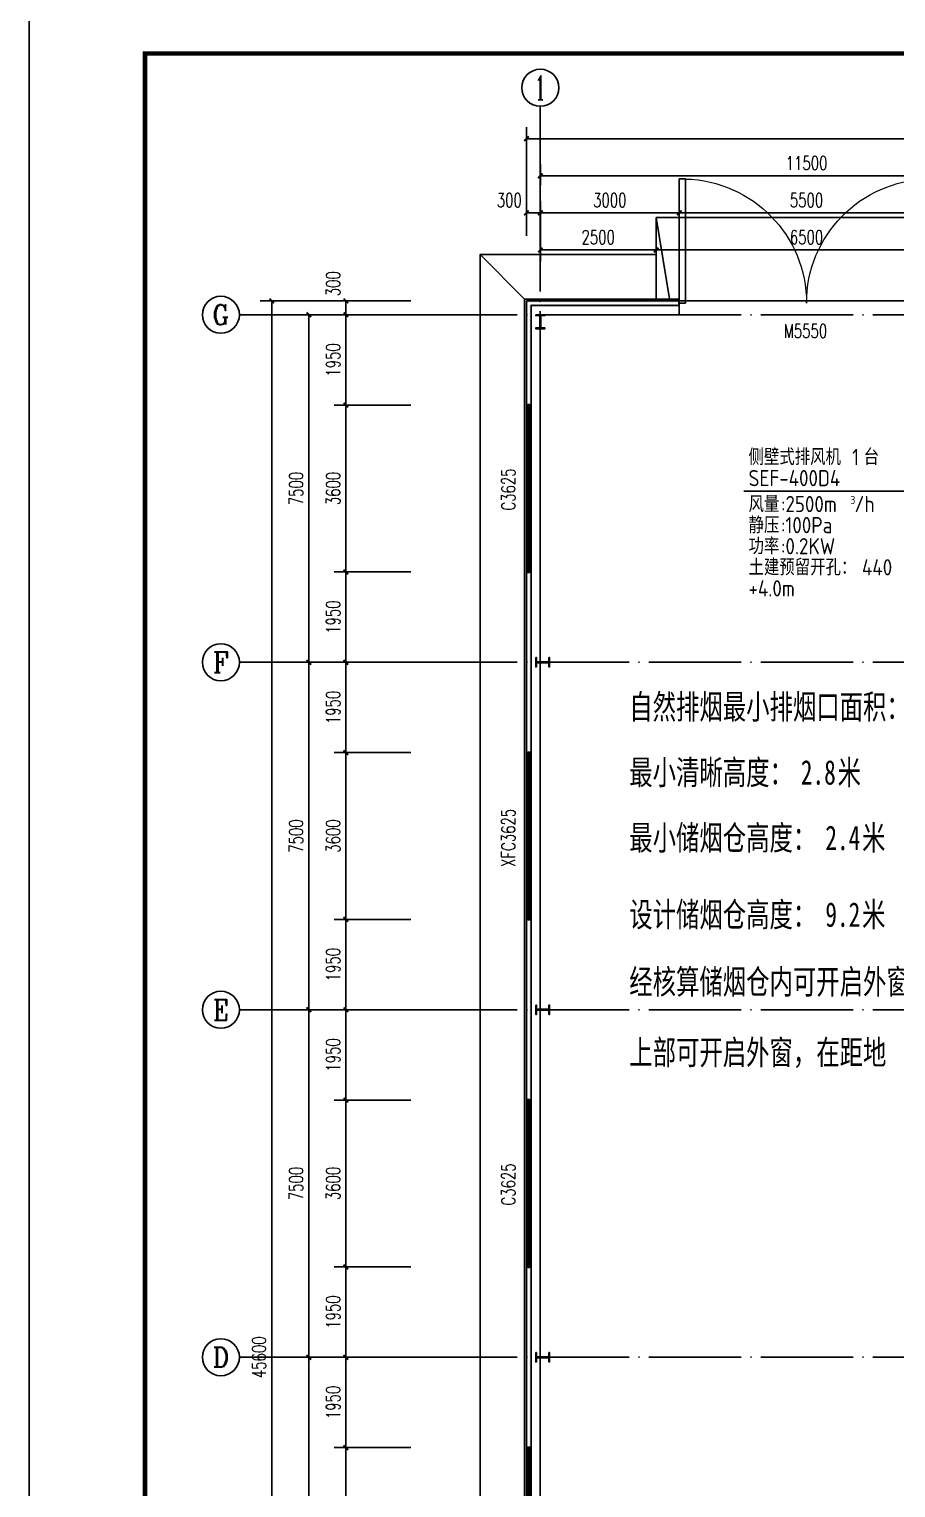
# Model space of a CAD drawing. Extents: x 4689302 to 7068445, y -422737 to 2032183.
# Drawn here: x 4689307 to 4708026, y -395295 to -363812 of the extents above; entities that cross this region are included whole.
import ezdxf
from ezdxf.enums import TextEntityAlignment as Align

# ---------------------------------------------------------------- set-up
doc = ezdxf.new("R2010")
doc.units = 0
doc.header["$LTSCALE"] = 1000
doc.header["$MEASUREMENT"] = 0
doc.linetypes.add('DOTE', pattern=[2.42, 2, -0.2, 0.02, -0.2])
doc.layers.get('0').update_dxf_attribs({"linetype": 'CONTINUOUS'})
doc.layers.get('Defpoints').update_dxf_attribs({"linetype": 'CONTINUOUS'})
doc.layers.add('_0', color=7, linetype='CONTINUOUS', lineweight=25)
for name, color, linetype in [('AXIS', 3, 'CONTINUOUS'), ('AXIS_TEXT', 7, 'CONTINUOUS'), ('DOTE', 252, 'CONTINUOUS'), ('DUCT-送风标注', 3, 'CONTINUOUS'), ('Prof', 2, 'CONTINUOUS'), ('PUB_DIM', 3, 'CONTINUOUS'), ('PUB_TITLE', 4, 'CONTINUOUS'), ('PUB_WALL', 9, 'CONTINUOUS'), ('STAIR', 251, 'CONTINUOUS'), ('TH_TEXT', 7, 'CONTINUOUS'), ('WALL-MOVE', 6, 'CONTINUOUS'), ('WINDOW', 4, 'CONTINUOUS'), ('WINDOW_TEXT', 7, 'CONTINUOUS')]:
    doc.layers.add(name, color=color, linetype=linetype)
doc.styles.add('_TCH_AXIS', font='COMPLEX', dxfattribs={"bigfont": 'GBCBIG'})
doc.styles.add('_TCH_DIM_T3', font='SIMPLEX', dxfattribs={"width": 0.705882, "bigfont": 'GBCBIG'})
doc.styles.add('_TCH_WINDOW', font='SIMPLEX', dxfattribs={"height": 3.5, "bigfont": 'GBCBIG'})
doc.styles.add('COMPLEX', font='COMPLEX')
doc.styles.get("Standard").update_dxf_attribs({"font": 'SCEIE', "bigfont": 'SCEIC'})
doc.styles.add('宋体', font='', dxfattribs={"width": 0.7})
doc.styles.get('宋体').set_extended_font_data('SimSun')
doc.dimstyles.new('_TCH_ARCH&&100', dxfattribs={"dimtxt": 297.5, "dimasz": 100, "dimexe": 250, "dimexo": 300, "dimgap": 126.25, "dimtad": 1, "dimdec": 0, "dimzin": 0, "dimdsep": 46, "dimtxsty": '_TCH_DIM_T3', "dimblk": 'ARCHTICK', "dimcen": 0.09, "dimclrt": 7, "dimazin": 2, "dimtfac": 1, "dimtdec": 0, "dimtix": 1, "dimtmove": 2, "dimatfit": 3, "dimfxl": 0, "dimtolj": 1, "dimtzin": 0, "dimarcsym": 0})

# ---------------------------------------------------------------- blocks, each defined once
blk = doc.blocks.new('_AXISO')
blk.add_circle((0, 0), 0.5)
at = {"layer": 'AXIS_TEXT', "style": 'COMPLEX', "width": 1.041667}
blk.add_attdef('A', text='', height=0.56, dxfattribs=at).set_placement((-0.25, -0.28), (0.25, -0.28), align=Align.FIT)
blk = doc.blocks.new('_ArchTick')
at = {"color": 0, "linetype": 'ByBlock', "const_width": 0.4}
blk.add_lwpolyline([(-0.5, -0.5), (0.5, 0.5)], dxfattribs=at)
blk = doc.blocks.new('*D48')
at = {"layer": 'AXIS', "color": 0, "lineweight": -2}
for p, q in [((4697548, -369677), (4694298, -369677)), ((4694548, -415277), (4694548, -369677)), ((4697548, -415277), (4694298, -415277))]:
    blk.add_line(p, q, dxfattribs=at)
at = {"layer": 'Defpoints', "color": 0}
for p in [(4694548, -369677), (4697848, -369677), (4697848, -415277)]:
    blk.add_point(p, dxfattribs=at)
at = {"layer": 'AXIS', "color": 0, "lineweight": -2, "xscale": 100, "yscale": 100, "zscale": 100}
for p, rotation in [((4694548, -369677), 90), ((4694548, -415277), 270)]:
    blk.add_blockref('_ArchTick', p, dxfattribs=dict(at, rotation=rotation))
at = {"layer": 'AXIS', "color": 7, "insert": (4694273, -392477), "char_height": 297.5, "attachment_point": 5, "rotation": 90, "style": '_TCH_DIM_T3'}
blk.add_mtext('\\A1;45600', dxfattribs=at)
blk = doc.blocks.new('*D51')
at = {"layer": 'AXIS', "color": 0, "lineweight": -2}
for p, q in [((4697548, -392477), (4695098, -392477)), ((4695348, -399977), (4695348, -392477)), ((4697548, -399977), (4695098, -399977))]:
    blk.add_line(p, q, dxfattribs=at)
at = {"layer": 'Defpoints', "color": 0}
for p in [(4695348, -392477), (4697848, -392477), (4697848, -399977)]:
    blk.add_point(p, dxfattribs=at)
at = {"layer": 'AXIS', "color": 0, "lineweight": -2, "xscale": 100, "yscale": 100, "zscale": 100}
for p, rotation in [((4695348, -392477), 90), ((4695348, -399977), 270)]:
    blk.add_blockref('_ArchTick', p, dxfattribs=dict(at, rotation=rotation))
at = {"layer": 'AXIS', "color": 7, "insert": (4695073, -396227), "char_height": 297.5, "attachment_point": 5, "rotation": 90, "style": '_TCH_DIM_T3'}
blk.add_mtext('\\A1;7500', dxfattribs=at)
blk = doc.blocks.new('*D52')
at = {"layer": 'AXIS', "color": 0, "lineweight": -2}
for p, q in [((4697548, -384977), (4695098, -384977)), ((4695348, -392477), (4695348, -384977)), ((4697548, -392477), (4695098, -392477))]:
    blk.add_line(p, q, dxfattribs=at)
at = {"layer": 'Defpoints', "color": 0}
for p in [(4695348, -384977), (4697848, -384977), (4697848, -392477)]:
    blk.add_point(p, dxfattribs=at)
at = {"layer": 'AXIS', "color": 0, "lineweight": -2, "xscale": 100, "yscale": 100, "zscale": 100}
for p, rotation in [((4695348, -384977), 90), ((4695348, -392477), 270)]:
    blk.add_blockref('_ArchTick', p, dxfattribs=dict(at, rotation=rotation))
at = {"layer": 'AXIS', "color": 7, "insert": (4695073, -388727), "char_height": 297.5, "attachment_point": 5, "rotation": 90, "style": '_TCH_DIM_T3'}
blk.add_mtext('\\A1;7500', dxfattribs=at)
blk = doc.blocks.new('*D53')
at = {"layer": 'AXIS', "color": 0, "lineweight": -2}
for p, q in [((4697548, -377477), (4695098, -377477)), ((4695348, -384977), (4695348, -377477)), ((4697548, -384977), (4695098, -384977))]:
    blk.add_line(p, q, dxfattribs=at)
at = {"layer": 'Defpoints', "color": 0}
for p in [(4695348, -377477), (4697848, -377477), (4697848, -384977)]:
    blk.add_point(p, dxfattribs=at)
at = {"layer": 'AXIS', "color": 0, "lineweight": -2, "xscale": 100, "yscale": 100, "zscale": 100}
for p, rotation in [((4695348, -377477), 90), ((4695348, -384977), 270)]:
    blk.add_blockref('_ArchTick', p, dxfattribs=dict(at, rotation=rotation))
at = {"layer": 'AXIS', "color": 7, "insert": (4695073, -381227), "char_height": 297.5, "attachment_point": 5, "rotation": 90, "style": '_TCH_DIM_T3'}
blk.add_mtext('\\A1;7500', dxfattribs=at)
blk = doc.blocks.new('*D54')
at = {"layer": 'AXIS', "color": 0, "lineweight": -2}
for p, q in [((4697548, -369977), (4695098, -369977)), ((4695348, -377477), (4695348, -369977)), ((4697548, -377477), (4695098, -377477))]:
    blk.add_line(p, q, dxfattribs=at)
at = {"layer": 'Defpoints', "color": 0}
for p in [(4695348, -369977), (4697848, -369977), (4697848, -377477)]:
    blk.add_point(p, dxfattribs=at)
at = {"layer": 'AXIS', "color": 0, "lineweight": -2, "xscale": 100, "yscale": 100, "zscale": 100}
for p, rotation in [((4695348, -369977), 90), ((4695348, -377477), 270)]:
    blk.add_blockref('_ArchTick', p, dxfattribs=dict(at, rotation=rotation))
at = {"layer": 'AXIS', "color": 7, "insert": (4695073, -373727), "char_height": 297.5, "attachment_point": 5, "rotation": 90, "style": '_TCH_DIM_T3'}
blk.add_mtext('\\A1;7500', dxfattribs=at)
blk = doc.blocks.new('*D55')
at = {"layer": 'AXIS', "color": 0, "lineweight": -2}
for p, q in [((4700048, -368272), (4700048, -365927)), ((4747648, -368272), (4747648, -365927)), ((4700048, -366177), (4747648, -366177))]:
    blk.add_line(p, q, dxfattribs=at)
at = {"layer": 'Defpoints', "color": 0}
for p in [(4747648, -366177), (4700048, -368572), (4747648, -368572)]:
    blk.add_point(p, dxfattribs=at)
at = {"layer": 'AXIS', "color": 0, "lineweight": -2, "xscale": 100, "yscale": 100, "zscale": 100, "rotation": 180}
blk.add_blockref('_ArchTick', (4700048, -366177), dxfattribs=at)
at = {"layer": 'AXIS', "color": 0, "lineweight": -2, "xscale": 100, "yscale": 100, "zscale": 100}
blk.add_blockref('_ArchTick', (4747648, -366177), dxfattribs=at)
at = {"layer": 'AXIS', "color": 7, "insert": (4723848, -365902), "char_height": 297.5, "attachment_point": 5, "style": '_TCH_DIM_T3'}
blk.add_mtext('\\A1;47600', dxfattribs=at)
blk = doc.blocks.new('*D56')
at = {"layer": 'AXIS', "color": 0, "lineweight": -2}
for p, q in [((4700348, -367177), (4700348, -366727)), ((4711848, -367177), (4711848, -366727)), ((4700348, -366977), (4711848, -366977))]:
    blk.add_line(p, q, dxfattribs=at)
at = {"layer": 'Defpoints', "color": 0}
for p in [(4711848, -366977), (4700348, -367477), (4711848, -367477)]:
    blk.add_point(p, dxfattribs=at)
at = {"layer": 'AXIS', "color": 0, "lineweight": -2, "xscale": 100, "yscale": 100, "zscale": 100, "rotation": 180}
blk.add_blockref('_ArchTick', (4700348, -366977), dxfattribs=at)
at = {"layer": 'AXIS', "color": 0, "lineweight": -2, "xscale": 100, "yscale": 100, "zscale": 100}
blk.add_blockref('_ArchTick', (4711848, -366977), dxfattribs=at)
at = {"layer": 'AXIS', "color": 7, "insert": (4706098, -366702), "char_height": 297.5, "attachment_point": 5, "style": '_TCH_DIM_T3'}
blk.add_mtext('\\A1;11500', dxfattribs=at)
blk = doc.blocks.new('*D81')
at = {"layer": 'Defpoints', "color": 0}
for p in [(4696148, -394427), (4697848, -394427), (4697848, -398027)]:
    blk.add_point(p, dxfattribs=at)
at = {"layer": 'PUB_DIM', "color": 0, "lineweight": -2}
for p, q in [((4697548, -394427), (4695898, -394427)), ((4696148, -398027), (4696148, -394427)), ((4697548, -398027), (4695898, -398027))]:
    blk.add_line(p, q, dxfattribs=at)
at = {"layer": 'PUB_DIM', "color": 0, "lineweight": -2, "xscale": 100, "yscale": 100, "zscale": 100}
for p, rotation in [((4696148, -394427), 90), ((4696148, -398027), 270)]:
    blk.add_blockref('_ArchTick', p, dxfattribs=dict(at, rotation=rotation))
at = {"layer": 'PUB_DIM', "color": 7, "insert": (4695873, -396227), "char_height": 297.5, "attachment_point": 5, "rotation": 90, "style": '_TCH_DIM_T3'}
blk.add_mtext('\\A1;3600', dxfattribs=at)
blk = doc.blocks.new('*D82')
at = {"layer": 'Defpoints', "color": 0}
for p in [(4696148, -392477), (4697848, -392477), (4697848, -394427)]:
    blk.add_point(p, dxfattribs=at)
at = {"layer": 'PUB_DIM', "color": 0, "lineweight": -2}
for p, q in [((4697548, -392477), (4695898, -392477)), ((4696148, -394427), (4696148, -392477)), ((4697548, -394427), (4695898, -394427))]:
    blk.add_line(p, q, dxfattribs=at)
at = {"layer": 'PUB_DIM', "color": 0, "lineweight": -2, "xscale": 100, "yscale": 100, "zscale": 100}
for p, rotation in [((4696148, -392477), 90), ((4696148, -394427), 270)]:
    blk.add_blockref('_ArchTick', p, dxfattribs=dict(at, rotation=rotation))
at = {"layer": 'PUB_DIM', "color": 7, "insert": (4695873, -393452), "char_height": 297.5, "attachment_point": 5, "rotation": 90, "style": '_TCH_DIM_T3'}
blk.add_mtext('\\A1;1950', dxfattribs=at)
blk = doc.blocks.new('*D83')
at = {"layer": 'Defpoints', "color": 0}
for p in [(4696148, -390527), (4697848, -390527), (4697848, -392477)]:
    blk.add_point(p, dxfattribs=at)
at = {"layer": 'PUB_DIM', "color": 0, "lineweight": -2}
for p, q in [((4697548, -390527), (4695898, -390527)), ((4696148, -392477), (4696148, -390527)), ((4697548, -392477), (4695898, -392477))]:
    blk.add_line(p, q, dxfattribs=at)
at = {"layer": 'PUB_DIM', "color": 0, "lineweight": -2, "xscale": 100, "yscale": 100, "zscale": 100}
for p, rotation in [((4696148, -390527), 90), ((4696148, -392477), 270)]:
    blk.add_blockref('_ArchTick', p, dxfattribs=dict(at, rotation=rotation))
at = {"layer": 'PUB_DIM', "color": 7, "insert": (4695873, -391502), "char_height": 297.5, "attachment_point": 5, "rotation": 90, "style": '_TCH_DIM_T3'}
blk.add_mtext('\\A1;1950', dxfattribs=at)
blk = doc.blocks.new('*D84')
at = {"layer": 'Defpoints', "color": 0}
for p in [(4696148, -386927), (4697848, -386927), (4697848, -390527)]:
    blk.add_point(p, dxfattribs=at)
at = {"layer": 'PUB_DIM', "color": 0, "lineweight": -2}
for p, q in [((4697548, -386927), (4695898, -386927)), ((4696148, -390527), (4696148, -386927)), ((4697548, -390527), (4695898, -390527))]:
    blk.add_line(p, q, dxfattribs=at)
at = {"layer": 'PUB_DIM', "color": 0, "lineweight": -2, "xscale": 100, "yscale": 100, "zscale": 100}
for p, rotation in [((4696148, -386927), 90), ((4696148, -390527), 270)]:
    blk.add_blockref('_ArchTick', p, dxfattribs=dict(at, rotation=rotation))
at = {"layer": 'PUB_DIM', "color": 7, "insert": (4695873, -388727), "char_height": 297.5, "attachment_point": 5, "rotation": 90, "style": '_TCH_DIM_T3'}
blk.add_mtext('\\A1;3600', dxfattribs=at)
blk = doc.blocks.new('*D85')
at = {"layer": 'Defpoints', "color": 0}
for p in [(4696148, -384977), (4697848, -384977), (4697848, -386927)]:
    blk.add_point(p, dxfattribs=at)
at = {"layer": 'PUB_DIM', "color": 0, "lineweight": -2}
for p, q in [((4697548, -384977), (4695898, -384977)), ((4696148, -386927), (4696148, -384977)), ((4697548, -386927), (4695898, -386927))]:
    blk.add_line(p, q, dxfattribs=at)
at = {"layer": 'PUB_DIM', "color": 0, "lineweight": -2, "xscale": 100, "yscale": 100, "zscale": 100}
for p, rotation in [((4696148, -384977), 90), ((4696148, -386927), 270)]:
    blk.add_blockref('_ArchTick', p, dxfattribs=dict(at, rotation=rotation))
at = {"layer": 'PUB_DIM', "color": 7, "insert": (4695873, -385952), "char_height": 297.5, "attachment_point": 5, "rotation": 90, "style": '_TCH_DIM_T3'}
blk.add_mtext('\\A1;1950', dxfattribs=at)
blk = doc.blocks.new('*D86')
at = {"layer": 'Defpoints', "color": 0}
for p in [(4696148, -383027), (4697848, -383027), (4697848, -384977)]:
    blk.add_point(p, dxfattribs=at)
at = {"layer": 'PUB_DIM', "color": 0, "lineweight": -2}
for p, q in [((4697548, -383027), (4695898, -383027)), ((4696148, -384977), (4696148, -383027)), ((4697548, -384977), (4695898, -384977))]:
    blk.add_line(p, q, dxfattribs=at)
at = {"layer": 'PUB_DIM', "color": 0, "lineweight": -2, "xscale": 100, "yscale": 100, "zscale": 100}
for p, rotation in [((4696148, -383027), 90), ((4696148, -384977), 270)]:
    blk.add_blockref('_ArchTick', p, dxfattribs=dict(at, rotation=rotation))
at = {"layer": 'PUB_DIM', "color": 7, "insert": (4695873, -384002), "char_height": 297.5, "attachment_point": 5, "rotation": 90, "style": '_TCH_DIM_T3'}
blk.add_mtext('\\A1;1950', dxfattribs=at)
blk = doc.blocks.new('*D87')
at = {"layer": 'Defpoints', "color": 0}
for p in [(4696148, -379427), (4697848, -379427), (4697848, -383027)]:
    blk.add_point(p, dxfattribs=at)
at = {"layer": 'PUB_DIM', "color": 0, "lineweight": -2}
for p, q in [((4697548, -379427), (4695898, -379427)), ((4696148, -383027), (4696148, -379427)), ((4697548, -383027), (4695898, -383027))]:
    blk.add_line(p, q, dxfattribs=at)
at = {"layer": 'PUB_DIM', "color": 0, "lineweight": -2, "xscale": 100, "yscale": 100, "zscale": 100}
for p, rotation in [((4696148, -379427), 90), ((4696148, -383027), 270)]:
    blk.add_blockref('_ArchTick', p, dxfattribs=dict(at, rotation=rotation))
at = {"layer": 'PUB_DIM', "color": 7, "insert": (4695873, -381227), "char_height": 297.5, "attachment_point": 5, "rotation": 90, "style": '_TCH_DIM_T3'}
blk.add_mtext('\\A1;3600', dxfattribs=at)
blk = doc.blocks.new('*D88')
at = {"layer": 'Defpoints', "color": 0}
for p in [(4696148, -377477), (4697848, -377477), (4697848, -379427)]:
    blk.add_point(p, dxfattribs=at)
at = {"layer": 'PUB_DIM', "color": 0, "lineweight": -2}
for p, q in [((4697548, -377477), (4695898, -377477)), ((4696148, -379427), (4696148, -377477)), ((4697548, -379427), (4695898, -379427))]:
    blk.add_line(p, q, dxfattribs=at)
at = {"layer": 'PUB_DIM', "color": 0, "lineweight": -2, "xscale": 100, "yscale": 100, "zscale": 100}
for p, rotation in [((4696148, -377477), 90), ((4696148, -379427), 270)]:
    blk.add_blockref('_ArchTick', p, dxfattribs=dict(at, rotation=rotation))
at = {"layer": 'PUB_DIM', "color": 7, "insert": (4695873, -378452), "char_height": 297.5, "attachment_point": 5, "rotation": 90, "style": '_TCH_DIM_T3'}
blk.add_mtext('\\A1;1950', dxfattribs=at)
blk = doc.blocks.new('*D89')
at = {"layer": 'Defpoints', "color": 0}
for p in [(4696148, -375527), (4697848, -375527), (4697848, -377477)]:
    blk.add_point(p, dxfattribs=at)
at = {"layer": 'PUB_DIM', "color": 0, "lineweight": -2}
for p, q in [((4697548, -375527), (4695898, -375527)), ((4696148, -377477), (4696148, -375527)), ((4697548, -377477), (4695898, -377477))]:
    blk.add_line(p, q, dxfattribs=at)
at = {"layer": 'PUB_DIM', "color": 0, "lineweight": -2, "xscale": 100, "yscale": 100, "zscale": 100}
for p, rotation in [((4696148, -375527), 90), ((4696148, -377477), 270)]:
    blk.add_blockref('_ArchTick', p, dxfattribs=dict(at, rotation=rotation))
at = {"layer": 'PUB_DIM', "color": 7, "insert": (4695873, -376502), "char_height": 297.5, "attachment_point": 5, "rotation": 90, "style": '_TCH_DIM_T3'}
blk.add_mtext('\\A1;1950', dxfattribs=at)
blk = doc.blocks.new('*D90')
at = {"layer": 'Defpoints', "color": 0}
for p in [(4696148, -371927), (4697848, -371927), (4697848, -375527)]:
    blk.add_point(p, dxfattribs=at)
at = {"layer": 'PUB_DIM', "color": 0, "lineweight": -2}
for p, q in [((4697548, -371927), (4695898, -371927)), ((4696148, -375527), (4696148, -371927)), ((4697548, -375527), (4695898, -375527))]:
    blk.add_line(p, q, dxfattribs=at)
at = {"layer": 'PUB_DIM', "color": 0, "lineweight": -2, "xscale": 100, "yscale": 100, "zscale": 100}
for p, rotation in [((4696148, -371927), 90), ((4696148, -375527), 270)]:
    blk.add_blockref('_ArchTick', p, dxfattribs=dict(at, rotation=rotation))
at = {"layer": 'PUB_DIM', "color": 7, "insert": (4695873, -373727), "char_height": 297.5, "attachment_point": 5, "rotation": 90, "style": '_TCH_DIM_T3'}
blk.add_mtext('\\A1;3600', dxfattribs=at)
blk = doc.blocks.new('*D91')
at = {"layer": 'Defpoints', "color": 0}
for p in [(4696148, -369977), (4697848, -369977), (4697848, -371927)]:
    blk.add_point(p, dxfattribs=at)
at = {"layer": 'PUB_DIM', "color": 0, "lineweight": -2}
for p, q in [((4697548, -369977), (4695898, -369977)), ((4696148, -371927), (4696148, -369977)), ((4697548, -371927), (4695898, -371927))]:
    blk.add_line(p, q, dxfattribs=at)
at = {"layer": 'PUB_DIM', "color": 0, "lineweight": -2, "xscale": 100, "yscale": 100, "zscale": 100}
for p, rotation in [((4696148, -369977), 90), ((4696148, -371927), 270)]:
    blk.add_blockref('_ArchTick', p, dxfattribs=dict(at, rotation=rotation))
at = {"layer": 'PUB_DIM', "color": 7, "insert": (4695873, -370952), "char_height": 297.5, "attachment_point": 5, "rotation": 90, "style": '_TCH_DIM_T3'}
blk.add_mtext('\\A1;1950', dxfattribs=at)
blk = doc.blocks.new('*D92')
at = {"layer": 'Defpoints', "color": 0}
for p in [(4696148, -369677), (4697848, -369677), (4697848, -369977)]:
    blk.add_point(p, dxfattribs=at)
at = {"layer": 'PUB_DIM', "color": 0, "lineweight": -2}
for p, q in [((4697548, -369677), (4695898, -369677)), ((4696148, -369977), (4696148, -369677)), ((4697548, -369977), (4695898, -369977))]:
    blk.add_line(p, q, dxfattribs=at)
at = {"layer": 'PUB_DIM', "color": 0, "lineweight": -2, "xscale": 100, "yscale": 100, "zscale": 100}
for p, rotation in [((4696148, -369677), 90), ((4696148, -369977), 270)]:
    blk.add_blockref('_ArchTick', p, dxfattribs=dict(at, rotation=rotation))
at = {"layer": 'PUB_DIM', "color": 7, "insert": (4695873, -369307), "char_height": 297.5, "attachment_point": 5, "rotation": 90, "style": '_TCH_DIM_T3'}
blk.add_mtext('\\A1;300', dxfattribs=at)
blk = doc.blocks.new('*D137')
at = {"layer": 'Defpoints', "color": 0}
for p in [(4700348, -367777), (4700048, -368572), (4700348, -368572)]:
    blk.add_point(p, dxfattribs=at)
at = {"layer": 'PUB_DIM', "color": 0, "lineweight": -2}
for p, q in [((4700048, -368272), (4700048, -367527)), ((4700348, -368272), (4700348, -367527)), ((4700048, -367777), (4700348, -367777))]:
    blk.add_line(p, q, dxfattribs=at)
at = {"layer": 'PUB_DIM', "color": 0, "lineweight": -2, "xscale": 100, "yscale": 100, "zscale": 100, "rotation": 180}
blk.add_blockref('_ArchTick', (4700048, -367777), dxfattribs=at)
at = {"layer": 'PUB_DIM', "color": 0, "lineweight": -2, "xscale": 100, "yscale": 100, "zscale": 100}
blk.add_blockref('_ArchTick', (4700348, -367777), dxfattribs=at)
at = {"layer": 'PUB_DIM', "color": 7, "insert": (4699678, -367502), "char_height": 297.5, "attachment_point": 5, "style": '_TCH_DIM_T3'}
blk.add_mtext('\\A1;300', dxfattribs=at)
blk = doc.blocks.new('*D138')
at = {"layer": 'Defpoints', "color": 0}
for p in [(4703348, -367777), (4700348, -368572), (4703348, -368572)]:
    blk.add_point(p, dxfattribs=at)
at = {"layer": 'PUB_DIM', "color": 0, "lineweight": -2}
for p, q in [((4700348, -368272), (4700348, -367527)), ((4703348, -368272), (4703348, -367527)), ((4700348, -367777), (4703348, -367777))]:
    blk.add_line(p, q, dxfattribs=at)
at = {"layer": 'PUB_DIM', "color": 0, "lineweight": -2, "xscale": 100, "yscale": 100, "zscale": 100, "rotation": 180}
blk.add_blockref('_ArchTick', (4700348, -367777), dxfattribs=at)
at = {"layer": 'PUB_DIM', "color": 0, "lineweight": -2, "xscale": 100, "yscale": 100, "zscale": 100}
blk.add_blockref('_ArchTick', (4703348, -367777), dxfattribs=at)
at = {"layer": 'PUB_DIM', "color": 7, "insert": (4701848, -367502), "char_height": 297.5, "attachment_point": 5, "style": '_TCH_DIM_T3'}
blk.add_mtext('\\A1;3000', dxfattribs=at)
blk = doc.blocks.new('*D139')
at = {"layer": 'Defpoints', "color": 0}
for p in [(4708848, -367777), (4703348, -368572), (4708848, -368572)]:
    blk.add_point(p, dxfattribs=at)
at = {"layer": 'PUB_DIM', "color": 0, "lineweight": -2}
for p, q in [((4703348, -368272), (4703348, -367527)), ((4708848, -368272), (4708848, -367527)), ((4703348, -367777), (4708848, -367777))]:
    blk.add_line(p, q, dxfattribs=at)
at = {"layer": 'PUB_DIM', "color": 0, "lineweight": -2, "xscale": 100, "yscale": 100, "zscale": 100, "rotation": 180}
blk.add_blockref('_ArchTick', (4703348, -367777), dxfattribs=at)
at = {"layer": 'PUB_DIM', "color": 0, "lineweight": -2, "xscale": 100, "yscale": 100, "zscale": 100}
blk.add_blockref('_ArchTick', (4708848, -367777), dxfattribs=at)
at = {"layer": 'PUB_DIM', "color": 7, "insert": (4706098, -367502), "char_height": 297.5, "attachment_point": 5, "style": '_TCH_DIM_T3'}
blk.add_mtext('\\A1;5500', dxfattribs=at)
blk = doc.blocks.new('*D156')
at = {"layer": 'Defpoints', "color": 0}
for p in [(4700348, -367877), (4702848, -367877), (4702848, -368578)]:
    blk.add_point(p, dxfattribs=at)
at = {"layer": 'PUB_DIM', "color": 0, "lineweight": -2}
for p, q in [((4700348, -368177), (4700348, -368828)), ((4702848, -368177), (4702848, -368828)), ((4700348, -368578), (4702848, -368578))]:
    blk.add_line(p, q, dxfattribs=at)
at = {"layer": 'PUB_DIM', "color": 0, "lineweight": -2, "xscale": 100, "yscale": 100, "zscale": 100, "rotation": 180}
blk.add_blockref('_ArchTick', (4700348, -368578), dxfattribs=at)
at = {"layer": 'PUB_DIM', "color": 0, "lineweight": -2, "xscale": 100, "yscale": 100, "zscale": 100}
blk.add_blockref('_ArchTick', (4702848, -368578), dxfattribs=at)
at = {"layer": 'PUB_DIM', "color": 7, "insert": (4701598, -368303), "char_height": 297.5, "attachment_point": 5, "style": '_TCH_DIM_T3'}
blk.add_mtext('\\A1;2500', dxfattribs=at)
blk = doc.blocks.new('*D157')
at = {"layer": 'Defpoints', "color": 0}
for p in [(4702848, -367877), (4709348, -367877), (4709348, -368578)]:
    blk.add_point(p, dxfattribs=at)
at = {"layer": 'PUB_DIM', "color": 0, "lineweight": -2}
for p, q in [((4702848, -368177), (4702848, -368828)), ((4709348, -368177), (4709348, -368828)), ((4702848, -368578), (4709348, -368578))]:
    blk.add_line(p, q, dxfattribs=at)
at = {"layer": 'PUB_DIM', "color": 0, "lineweight": -2, "xscale": 100, "yscale": 100, "zscale": 100, "rotation": 180}
blk.add_blockref('_ArchTick', (4702848, -368578), dxfattribs=at)
at = {"layer": 'PUB_DIM', "color": 0, "lineweight": -2, "xscale": 100, "yscale": 100, "zscale": 100}
blk.add_blockref('_ArchTick', (4709348, -368578), dxfattribs=at)
at = {"layer": 'PUB_DIM', "color": 7, "insert": (4706098, -368303), "char_height": 297.5, "attachment_point": 5, "style": '_TCH_DIM_T3'}
blk.add_mtext('\\A1;6500', dxfattribs=at)
blk = doc.blocks.new('$DorLib2D$00000002')
for p, q in [((-0.5, 0), (-0.5, 0.4875)), ((-0.475, 0.4875), (-0.5, 0.4875)), ((-0.475, 0), (-0.475, 0.4875)), ((0.475, 0), (0.475, 0.4875)), ((0.475, 0.4875), (0.5, 0.4875)), ((0.5, 0), (0.5, 0.4875)), ((-0.5, 0), (-0.475, 0)), ((0.5, 0), (0.475, 0))]:
    blk.add_line(p, q)
at = {"lineweight": 13}
for centre, start, end in [((-0.4875, 0), 0, 88.5307), ((0.4875, 0), 91.4693, 180)]:
    blk.add_arc(centre, 0.4875, start, end, dxfattribs=at)
blk = doc.blocks.new('$TCHSYS$WIN2D')
for p, q in [((-0.5, 0.5), (0.5, 0.5)), ((-0.5, 0.5), (-0.5, -0.5)), ((0.5, 0.5), (0.5, -0.5)), ((0.5, 0.1667), (-0.5, 0.1667)), ((0.5, -0.1667), (-0.5, -0.1667)), ((-0.5, -0.5), (0.5, -0.5))]:
    blk.add_line(p, q)

msp = doc.modelspace()

# ---------------------------------------------------------------- hatches: boundary and pattern name
at = {"layer": 'Prof', "linetype": 'ByBlock'}
for points in [[(4700357.8, -370260.8), (4700447.8, -370260.8), (4700447.8, -370276.8), (4700247.8, -370276.8), (4700247.8, -370260.8), (4700337.8, -370260.8), (4700337.8, -369992.8), (4700247.8, -369992.8), (4700247.8, -369976.8), (4700447.8, -369976.8), (4700447.8, -369992.8), (4700357.8, -369992.8)], [(4700531.8, -377486.8), (4700531.8, -377576.8), (4700547.8, -377576.8), (4700547.8, -377376.8), (4700531.8, -377376.8), (4700531.8, -377466.8), (4700263.8, -377466.8), (4700263.8, -377376.8), (4700247.8, -377376.8), (4700247.8, -377576.8), (4700263.8, -377576.8), (4700263.8, -377486.8)], [(4700531.8, -384986.8), (4700531.8, -385076.8), (4700547.8, -385076.8), (4700547.8, -384876.8), (4700531.8, -384876.8), (4700531.8, -384966.8), (4700263.8, -384966.8), (4700263.8, -384876.8), (4700247.8, -384876.8), (4700247.8, -385076.8), (4700263.8, -385076.8), (4700263.8, -384986.8)], [(4700531.8, -392486.8), (4700531.8, -392576.8), (4700547.8, -392576.8), (4700547.8, -392376.8), (4700531.8, -392376.8), (4700531.8, -392466.8), (4700263.8, -392466.8), (4700263.8, -392376.8), (4700247.8, -392376.8), (4700247.8, -392576.8), (4700263.8, -392576.8), (4700263.8, -392486.8)]]:
    msp.add_hatch(color=256, dxfattribs=at).paths.add_polyline_path(points)
at = {"layer": 'PUB_WALL'}
for points in [[(4703347.8, -369676.8), (4700047.8, -369676.8), (4700077.8, -369706.8), (4703317.8, -369706.8)], [(4700047.8, -369676.8), (4700047.8, -371926.8), (4700077.8, -371896.8), (4700077.8, -369706.8)], [(4700147.8, -369776.8), (4703347.8, -369776.8), (4703317.8, -369746.8), (4700117.8, -369746.8)], [(4700147.8, -371926.8), (4700147.8, -369776.8), (4700117.8, -369746.8), (4700117.8, -371896.8)], [(4703347.8, -369776.8), (4703347.8, -369676.8), (4703317.8, -369706.8), (4703317.8, -369746.8)], [(4700047.8, -371926.8), (4700147.8, -371926.8), (4700117.8, -371896.8), (4700077.8, -371896.8)], [(4700147.8, -375526.8), (4700047.8, -375526.8), (4700077.8, -375556.8), (4700117.8, -375556.8)], [(4700047.8, -375526.8), (4700047.8, -379426.8), (4700077.8, -379396.8), (4700077.8, -375556.8)], [(4700147.8, -379426.8), (4700147.8, -375526.8), (4700117.8, -375556.8), (4700117.8, -379396.8)], [(4700047.8, -379426.8), (4700147.8, -379426.8), (4700117.8, -379396.8), (4700077.8, -379396.8)], [(4700147.8, -383026.8), (4700047.8, -383026.8), (4700077.8, -383056.8), (4700117.8, -383056.8)], [(4700047.8, -383026.8), (4700047.8, -386926.8), (4700077.8, -386896.8), (4700077.8, -383056.8)], [(4700147.8, -386926.8), (4700147.8, -383026.8), (4700117.8, -383056.8), (4700117.8, -386896.8)], [(4700047.8, -386926.8), (4700147.8, -386926.8), (4700117.8, -386896.8), (4700077.8, -386896.8)], [(4700147.8, -390526.8), (4700047.8, -390526.8), (4700077.8, -390556.8), (4700117.8, -390556.8)], [(4700047.8, -390526.8), (4700047.8, -394426.8), (4700077.8, -394396.8), (4700077.8, -390556.8)], [(4700147.8, -394426.8), (4700147.8, -390526.8), (4700117.8, -390556.8), (4700117.8, -394396.8)], [(4700047.8, -394426.8), (4700147.8, -394426.8), (4700117.8, -394396.8), (4700077.8, -394396.8)]]:
    msp.add_hatch(color=256, dxfattribs=at).paths.add_polyline_path(points)

# ---------------------------------------------------------------- linework, layer by layer
at = {"layer": '_0', "color": 0}
for p, q in [((4703347.8, -369636.8), (4703347.8, -369676.8)), ((4703347.8, -369776.8), (4703347.8, -369976.8))]:
    msp.add_line(p, q, dxfattribs=at)
for points in [[(4703347.8, -415316.8), (4700007.8, -415316.8), (4700007.8, -369636.8), (4703347.8, -369636.8)], [(4703347.8, -414976.8), (4700347.8, -414976.8), (4700347.8, -369976.8), (4703347.8, -369976.8)]]:
    msp.add_lwpolyline(points, dxfattribs=at)
at = {"layer": 'AXIS', "color": 0}
for p, q in [((4700347.8, -367476.8), (4700347.8, -365476.8)), ((4697847.8, -369976.8), (4693847.8, -369976.8)), ((4697847.8, -377476.8), (4693847.8, -377476.8)), ((4697847.8, -384976.8), (4693847.8, -384976.8)), ((4697847.8, -392476.8), (4693847.8, -392476.8))]:
    msp.add_line(p, q, dxfattribs=at)
at = {"layer": 'DOTE', "linetype": 'DOTE'}
for p, q in [((4700347.8, -367476.8), (4700347.8, -417976.8)), ((4697847.8, -369976.8), (4749847.8, -369976.8)), ((4697847.8, -377476.8), (4749847.8, -377476.8)), ((4697847.8, -384976.8), (4749847.8, -384976.8)), ((4697847.8, -392476.8), (4749847.8, -392476.8))]:
    msp.add_line(p, q, dxfattribs=at)
at = {"layer": 'DUCT-送风标注'}
msp.add_line((4709833.9, -373781.9), (4704740.2, -373781.9), dxfattribs=at)
at = {"layer": 'Prof', "linetype": 'ByBlock'}
for points in [[(4700247.8, -369976.8), (4700447.8, -369976.8), (4700447.8, -369992.8), (4700357.8, -369992.8), (4700357.8, -370260.8), (4700447.8, -370260.8), (4700447.8, -370276.8), (4700247.8, -370276.8), (4700247.8, -370260.8), (4700337.8, -370260.8), (4700337.8, -369992.8), (4700247.8, -369992.8)], [(4700247.8, -377376.8), (4700247.8, -377576.8), (4700263.8, -377576.8), (4700263.8, -377486.8), (4700531.8, -377486.8), (4700531.8, -377576.8), (4700547.8, -377576.8), (4700547.8, -377376.8), (4700531.8, -377376.8), (4700531.8, -377466.8), (4700263.8, -377466.8), (4700263.8, -377376.8)], [(4700247.8, -384876.8), (4700247.8, -385076.8), (4700263.8, -385076.8), (4700263.8, -384986.8), (4700531.8, -384986.8), (4700531.8, -385076.8), (4700547.8, -385076.8), (4700547.8, -384876.8), (4700531.8, -384876.8), (4700531.8, -384966.8), (4700263.8, -384966.8), (4700263.8, -384876.8)], [(4700247.8, -392376.8), (4700247.8, -392576.8), (4700263.8, -392576.8), (4700263.8, -392486.8), (4700531.8, -392486.8), (4700531.8, -392576.8), (4700547.8, -392576.8), (4700547.8, -392376.8), (4700531.8, -392376.8), (4700531.8, -392466.8), (4700263.8, -392466.8), (4700263.8, -392376.8)]]:
    msp.add_lwpolyline(points, close=True, dxfattribs=at)
at = {"layer": 'PUB_TITLE', "color": 4}
msp.add_lwpolyline([(4689307.2, -422737.3), (4773407.2, -422737.3), (4773407.2, -363337.3), (4689307.2, -363337.3)], close=True, dxfattribs=at)
at = {"layer": 'PUB_TITLE', "color": 4, "const_width": 100}
msp.add_lwpolyline([(4691807.2, -421737.3), (4772407.2, -421737.3), (4772407.2, -364337.3), (4691807.2, -364337.3)], close=True, dxfattribs=at)
at = {"layer": 'STAIR'}
for p, q in [((4702847.8, -367876.8), (4702847.8, -369676.8)), ((4702847.8, -367876.8), (4703147.8, -369676.8)), ((4709347.8, -367876.8), (4702847.8, -367876.8)), ((4700007.8, -369636.8), (4699047.8, -368676.8))]:
    msp.add_line(p, q, dxfattribs=at)
msp.add_lwpolyline([(4702847.8, -416276.8), (4699047.8, -416276.8), (4699047.8, -368676.8), (4702847.8, -368676.8)], dxfattribs=at)
at = {"layer": 'WALL-MOVE'}
for p, q in [((4703347.8, -369676.8), (4700047.8, -369676.8)), ((4700047.8, -369676.8), (4700047.8, -371926.8)), ((4700147.8, -369776.8), (4703347.8, -369776.8)), ((4700147.8, -371926.8), (4700147.8, -369776.8)), ((4703347.8, -369776.8), (4703347.8, -369676.8)), ((4700047.8, -371926.8), (4700147.8, -371926.8)), ((4700147.8, -375526.8), (4700047.8, -375526.8)), ((4700047.8, -375526.8), (4700047.8, -379426.8)), ((4700147.8, -379426.8), (4700147.8, -375526.8)), ((4700047.8, -379426.8), (4700147.8, -379426.8)), ((4700147.8, -383026.8), (4700047.8, -383026.8)), ((4700047.8, -383026.8), (4700047.8, -386926.8)), ((4700147.8, -386926.8), (4700147.8, -383026.8)), ((4700047.8, -386926.8), (4700147.8, -386926.8)), ((4700147.8, -390526.8), (4700047.8, -390526.8)), ((4700047.8, -390526.8), (4700047.8, -394426.8)), ((4700147.8, -394426.8), (4700147.8, -390526.8)), ((4700047.8, -394426.8), (4700147.8, -394426.8))]:
    msp.add_line(p, q, dxfattribs=at)
at = {"layer": 'WINDOW'}
msp.add_line((4703347.8, -369676.8), (4708847.8, -369676.8), dxfattribs=at)

# ---------------------------------------------------------------- block references
at = {"layer": 'AXIS', "color": 0}
ref = msp.add_blockref('_AXISO', (4700347.8, -365076.8), dxfattribs=dict(at, xscale=800, yscale=800, zscale=800))
ref.add_attrib('A', '1', dxfattribs={"layer": 'AXIS_TEXT', "color": 0, "height": 514.7, "style": '_TCH_AXIS'}).set_placement((4700237.5, -365334.1), (4700458.1, -365334.1), align=Align.FIT)
ref = msp.add_blockref('_AXISO', (4693447.8, -369976.8), dxfattribs=dict(at, xscale=800, yscale=800, zscale=800))
ref.add_attrib('A', 'G', dxfattribs={"layer": 'AXIS_TEXT', "color": 0, "height": 425.2, "style": '_TCH_AXIS'}).set_placement((4693265.6, -370189.4), (4693630, -370189.4), align=Align.FIT)
ref = msp.add_blockref('_AXISO', (4693447.8, -377476.8), dxfattribs=dict(at, xscale=800, yscale=800, zscale=800))
ref.add_attrib('A', 'F', dxfattribs={"layer": 'AXIS_TEXT', "color": 0, "height": 445.4, "style": '_TCH_AXIS'}).set_placement((4693278.1, -377699.5), (4693617.5, -377699.5), align=Align.FIT)
ref = msp.add_blockref('_AXISO', (4693447.8, -384976.8), dxfattribs=dict(at, xscale=800, yscale=800, zscale=800))
ref.add_attrib('A', 'E', dxfattribs={"layer": 'AXIS_TEXT', "color": 0, "height": 445.4, "style": '_TCH_AXIS'}).set_placement((4693278.1, -385199.5), (4693617.5, -385199.5), align=Align.FIT)
ref = msp.add_blockref('_AXISO', (4693447.8, -392476.8), dxfattribs=dict(at, xscale=800, yscale=800, zscale=800))
ref.add_attrib('A', 'D', dxfattribs={"layer": 'AXIS_TEXT', "color": 0, "height": 435.3, "style": '_TCH_AXIS'}).set_placement((4693271.6, -392694.4), (4693624, -392694.4), align=Align.FIT)
at = {"layer": 'WINDOW'}
ref = msp.add_blockref('$DorLib2D$00000002', (4706097.8, -369726.8), dxfattribs=dict(at, xscale=-5500, yscale=5500, zscale=-5500))
ref.add_attrib('A', 'M5550', (4705607.8, -370474.5), dxfattribs={"layer": 'WINDOW_TEXT', "height": 297.5, "style": '_TCH_WINDOW', "width": 0.705882})
ref = msp.add_blockref('$TCHSYS$WIN2D', (4700097.8, -373726.8), dxfattribs=dict(at, xscale=3600, yscale=-100, zscale=3600, rotation=90))
ref.add_attrib('A', 'C3625', (4699806.5, -374201.8), dxfattribs={"layer": 'WINDOW_TEXT', "height": 297.5, "rotation": 90, "style": '_TCH_WINDOW', "width": 0.705882})
ref = msp.add_blockref('$TCHSYS$WIN2D', (4700097.8, -381226.8), dxfattribs=dict(at, xscale=3600, yscale=-100, zscale=3600, rotation=90))
ref.add_attrib('A', 'XFC3625', (4699806.5, -381891.8), dxfattribs={"layer": 'WINDOW_TEXT', "height": 297.5, "rotation": 90, "style": '_TCH_WINDOW', "width": 0.705882})
ref = msp.add_blockref('$TCHSYS$WIN2D', (4700097.8, -388726.8), dxfattribs=dict(at, xscale=3600, yscale=-100, zscale=3600, rotation=90))
ref.add_attrib('A', 'C3625', (4699806.5, -389201.8), dxfattribs={"layer": 'WINDOW_TEXT', "height": 297.5, "rotation": 90, "style": '_TCH_WINDOW', "width": 0.705882})
ref = msp.add_blockref('$TCHSYS$WIN2D', (4700097.8, -396226.8), dxfattribs=dict(at, xscale=3600, yscale=-100, zscale=3600, rotation=90))
ref.add_attrib('A', 'C3625', (4699806.5, -396701.8), dxfattribs={"layer": 'WINDOW_TEXT', "height": 297.5, "rotation": 90, "style": '_TCH_WINDOW', "width": 0.705882})

# ---------------------------------------------------------------- texts
at = {"layer": 'DUCT-送风标注', "color": 7}
for s, height, p in [('侧壁式排风机', 350, (4704845.2, -373221.9)), ('1', 350, (4707082.7, -373221.9)), ('台', 350, (4707332.7, -373221.9)), ('SEF-400D4', 350, (4704845.2, -373676.9)), ('风量', 350, (4704845.2, -374236.9)), (':2500m', 350, (4705545.2, -374236.9)), ('3', 175, (4707045.2, -374061.9)), ('/h', 350, (4707132.7, -374236.9)), ('静压', 350, (4704845.2, -374691.9)), (':100Pa', 350, (4705545.2, -374691.9)), ('功率', 350, (4704845.2, -375146.9)), (':0.2KW', 350, (4705545.2, -375146.9)), ('土建预留开孔：', 350, (4704845.2, -375601.9)), ('440', 350, (4707295.2, -375601.9)), ('+4.0m', 350, (4704845.2, -376056.9))]:
    msp.add_text(s, height=height, dxfattribs=at).set_placement(p)
at = {"layer": 'TH_TEXT', "color": 1, "style": '宋体', "width": 0.7}
for s, height, p in [('自然排烟最小排烟口面积：', 528.692, (4702269.2, -378702.4)), ('最小清晰高度：', 528.69, (4702269.2, -380116.6)), ('2.8', 528.69, (4705974.1, -380116.6)), ('米', 528.7, (4706768.1, -380116.6)), ('最小储烟仓高度：', 528.69, (4702269.2, -381529.6)), ('米', 528.7, (4707297.3, -381529.6)), ('2.4', 528.69, (4706503.4, -381529.6)), ('设计储烟仓高度：', 528.69, (4702269.2, -383186.2)), ('9.2', 528.69, (4706503.4, -383186.2)), ('米', 528.7, (4707297.3, -383186.2)), ('经核算储烟仓内可开启外窗面积为：', 528.692, (4702269.2, -384636.5)), ('上部可开启外窗，在距地', 528.692, (4702269.2, -386160.1))]:
    msp.add_text(s, height=height, dxfattribs=at).set_placement(p)

# ---------------------------------------------------------------- dimensions: what is measured, and where the dimension line sits
at = {"layer": 'AXIS', "color": 0}
for p1, p2, distance, picture, middle in [((4700047.8, -368571.8), (4747647.8, -368571.8), 2395, '*D55', (4723847.8, -365901.8)), ((4700347.8, -367476.8), (4711847.8, -367476.8), 500, '*D56', (4706097.8, -366701.8)), ((4697847.8, -415276.8), (4697847.8, -369676.8), 3300, '*D48', (4694272.8, -392476.8)), ((4697847.8, -377476.8), (4697847.8, -369976.8), 2500, '*D54', (4695072.8, -373726.8)), ((4697847.8, -384976.8), (4697847.8, -377476.8), 2500, '*D53', (4695072.8, -381226.8)), ((4697847.8, -392476.8), (4697847.8, -384976.8), 2500, '*D52', (4695072.8, -388726.8)), ((4697847.8, -399976.8), (4697847.8, -392476.8), 2500, '*D51', (4695072.8, -396226.8))]:
    dim = msp.add_aligned_dim(p1=p1, p2=p2, distance=distance, dimstyle='_TCH_ARCH&&100', dxfattribs=at)
    dim.commit()
    dim.dimension.update_dxf_attribs({"geometry": picture, "text_midpoint": middle})
at = {"layer": 'PUB_DIM', "color": 0}
for base, p1, p2, angle, picture, middle in [((4700347.8, -367776.8), (4700047.8, -368571.8), (4700347.8, -368571.8), 0, '*D137', (4699677.8, -367501.8)), ((4696147.8, -369676.8), (4697847.8, -369976.8), (4697847.8, -369676.8), 90, '*D92', (4695872.8, -369306.8))]:
    dim = msp.add_linear_dim(base=base, p1=p1, p2=p2, angle=angle, dimstyle='_TCH_ARCH&&100', dxfattribs=at)
    dim.commit()
    dim.dimension.update_dxf_attribs({"geometry": picture, "text_midpoint": middle, "dimtype": 129})
for p1, p2, distance, picture, middle in [((4700347.8, -368571.8), (4703347.8, -368571.8), 795, '*D138', (4701847.8, -367501.8)), ((4703347.8, -368571.8), (4708847.8, -368571.8), 795, '*D139', (4706097.8, -367501.8)), ((4700347.8, -367876.8), (4702847.8, -367876.8), -701.4, '*D156', (4701597.8, -368303.2)), ((4702847.8, -367876.8), (4709347.8, -367876.8), -701.4, '*D157', (4706097.8, -368303.2)), ((4697847.8, -371926.8), (4697847.8, -369976.8), 1700, '*D91', (4695872.8, -370951.8)), ((4697847.8, -375526.8), (4697847.8, -371926.8), 1700, '*D90', (4695872.8, -373726.8)), ((4697847.8, -377476.8), (4697847.8, -375526.8), 1700, '*D89', (4695872.8, -376501.8)), ((4697847.8, -379426.8), (4697847.8, -377476.8), 1700, '*D88', (4695872.8, -378451.8)), ((4697847.8, -383026.8), (4697847.8, -379426.8), 1700, '*D87', (4695872.8, -381226.8)), ((4697847.8, -384976.8), (4697847.8, -383026.8), 1700, '*D86', (4695872.8, -384001.8)), ((4697847.8, -386926.8), (4697847.8, -384976.8), 1700, '*D85', (4695872.8, -385951.8)), ((4697847.8, -390526.8), (4697847.8, -386926.8), 1700, '*D84', (4695872.8, -388726.8)), ((4697847.8, -392476.8), (4697847.8, -390526.8), 1700, '*D83', (4695872.8, -391501.8)), ((4697847.8, -394426.8), (4697847.8, -392476.8), 1700, '*D82', (4695872.8, -393451.8)), ((4697847.8, -398026.8), (4697847.8, -394426.8), 1700, '*D81', (4695872.8, -396226.8))]:
    dim = msp.add_aligned_dim(p1=p1, p2=p2, distance=distance, dimstyle='_TCH_ARCH&&100', dxfattribs=at)
    dim.commit()
    dim.dimension.update_dxf_attribs({"geometry": picture, "text_midpoint": middle})

doc.saveas('drawing.dxf')
